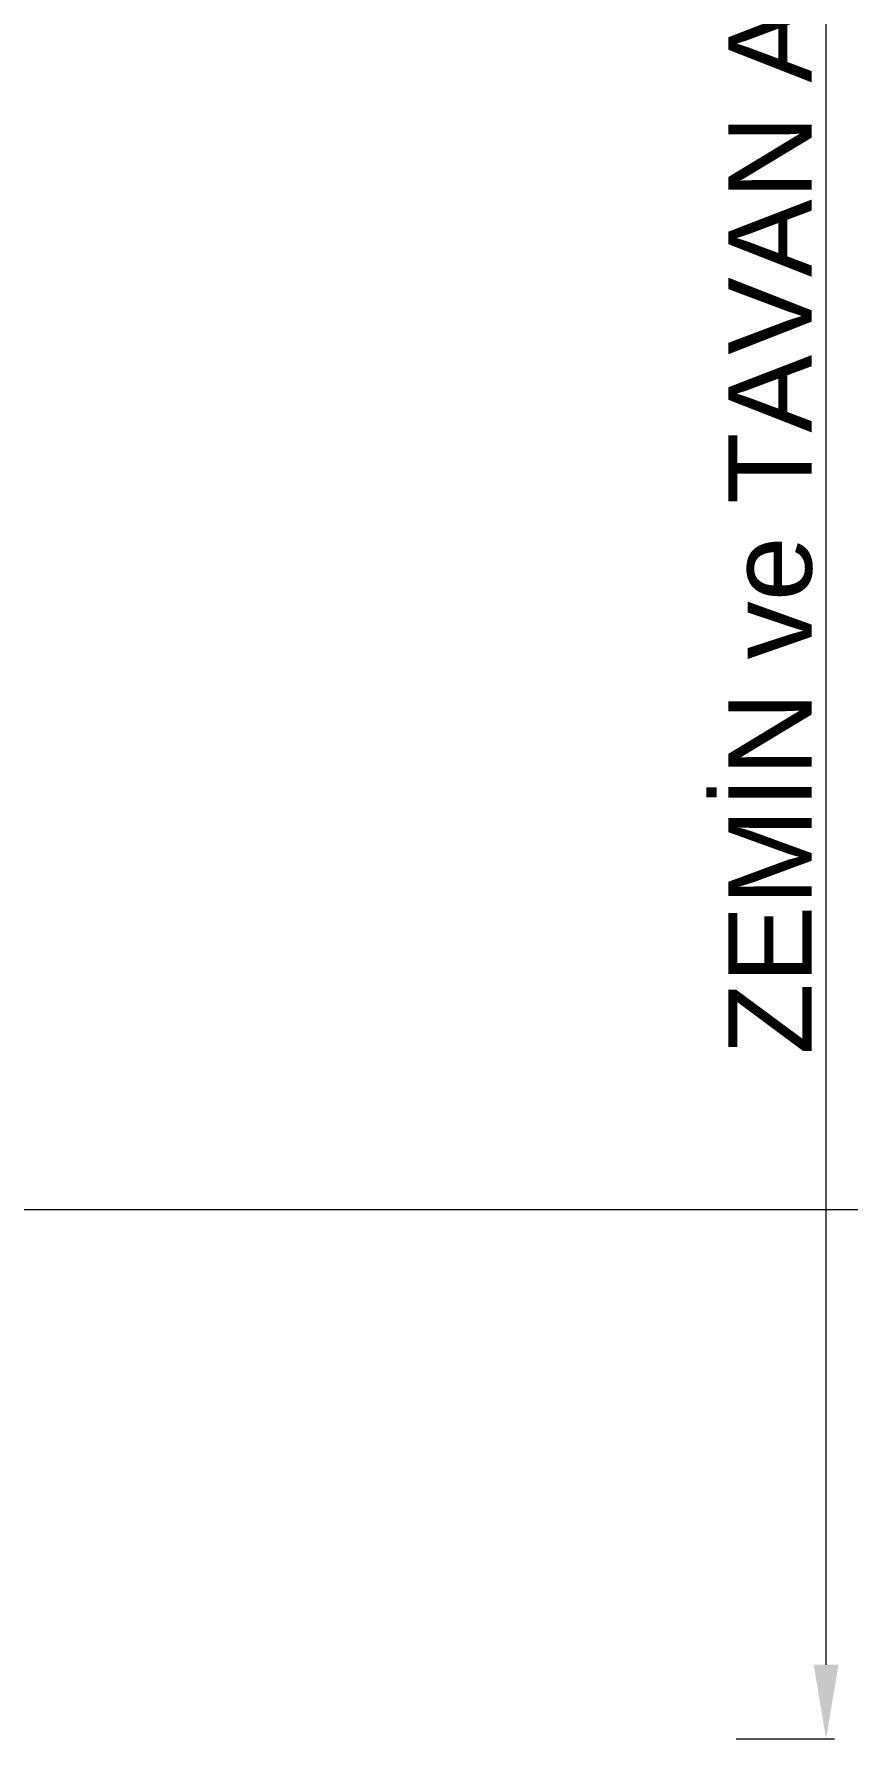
# Model space of a CAD drawing. Header units: centimetres. Extents: x 470464 to 524273, y 49611 to 59074.
# Drawn here: x 504266.9 to 504407.2, y 50098.1 to 50392.1 of the extents above; entities that cross this region are included whole.
import ezdxf

# ---------------------------------------------------------------- set-up
doc = ezdxf.new("R2010")
doc.units = ezdxf.units.CM
doc.header["$MEASUREMENT"] = 0
doc.layers.add('A-ANNO-REVC-01', color=1, linetype='Continuous', lineweight=15, true_color=0xff0000, plot=False)
doc.layers.add('vinç', color=7, linetype='Continuous')
doc.styles.add('BARIŞ BABUR-3', font='arial.ttf')
doc.dimstyles.new('AAA_A4 BVS STANDART', dxfattribs={"dimscale": 12, "dimtxt": 1.8, "dimasz": 1.6, "dimexe": 0.18, "dimexo": 0.0625, "dimgap": 0.09, "dimtad": 1, "dimtoh": 1, "dimdec": 0, "dimzin": 9, "dimdsep": 46, "dimtxsty": 'BARIŞ BABUR-3', "dimcen": 0.09, "dimclrd": 1, "dimclre": 1, "dimclrt": 2, "dimadec": 0, "dimazin": 0, "dimtfac": 1, "dimtdec": 0, "dimtofl": 0, "dimtmove": 0, "dimatfit": 3, "dimfxl": 1, "dimtolj": 1, "dimtzin": 0, "dimlwd": 9, "dimlwe": 9, "dimarcsym": 0})

# ---------------------------------------------------------------- blocks, each defined once
blk = doc.blocks.new('*D141')
at = {"layer": 'A-ANNO-REVC-01', "color": 1, "lineweight": 9, "transparency": 16777216}
for p, q in [((416851.46, 68476.75), (416851.46, 68408)), ((417929.46, 68476.75), (417929.46, 68408)), ((416864.26, 68409.44), (417916.66, 68409.44))]:
    blk.add_line(p, q, dxfattribs=at)
at = {"layer": 'A-ANNO-REVC-01', "color": 1, "transparency": 16777216}
for points in [[(416864.26, 68411.58), (416864.26, 68407.31), (416851.46, 68409.44)], [(417916.66, 68411.58), (417916.66, 68407.31), (417929.46, 68409.44)]]:
    blk.add_solid(points, dxfattribs=at)
at = {"layer": 'Defpoints', "color": 0, "transparency": 16777216}
for p in [(416851.46, 68477.25), (417929.46, 68477.25), (417929.46, 68409.44)]:
    blk.add_point(p, dxfattribs=at)
at = {"layer": 'A-ANNO-REVC-01', "color": 2, "transparency": 16777216, "insert": (417388.83, 68419.03), "char_height": 14.4, "attachment_point": 5, "style": 'BARIŞ BABUR-3'}
blk.add_mtext('\\A1;KANCA GEZME MESAFESİ : 1078', dxfattribs=at)
blk = doc.blocks.new('*D147')
at = {"layer": 'A-ANNO-REVC-01', "color": 1, "lineweight": 9, "transparency": 16777216}
for p, q in [((417073.79, 68907.16), (417086.46, 68907.16)), ((417085.02, 68330.96), (417085.02, 68894.36)), ((417069.53, 68318.16), (417086.46, 68318.16))]:
    blk.add_line(p, q, dxfattribs=at)
at = {"layer": 'A-ANNO-REVC-01', "color": 1, "transparency": 16777216}
for points in [[(417082.89, 68894.36), (417087.15, 68894.36), (417085.02, 68907.16)], [(417082.89, 68330.96), (417087.15, 68330.96), (417085.02, 68318.16)]]:
    blk.add_solid(points, dxfattribs=at)
at = {"layer": 'Defpoints', "color": 0, "transparency": 16777216}
for p in [(417073.29, 68907.16), (417085.02, 68907.16), (417069.03, 68318.16)]:
    blk.add_point(p, dxfattribs=at)
at = {"layer": 'A-ANNO-REVC-01', "color": 2, "transparency": 16777216, "insert": (417075.44, 68575.31), "char_height": 14.4, "attachment_point": 5, "rotation": 90, "style": 'BARIŞ BABUR-3'}
blk.add_mtext('\\A1;ZEMİN ve TAVAN ARASI : 589', dxfattribs=at)
blk = doc.blocks.new('DHSETSRDJFDS')
at = {"layer": 'A-ANNO-REVC-01', "color": 6}
dim = blk.add_linear_dim(base=(417085.02, 68907.16), p1=(417069.03, 68318.16), p2=(417073.29, 68907.16), angle=90, text='ZEMİN ve TAVAN ARASI : <>', dimstyle='AAA_A4 BVS STANDART', override={"dimscale": 8, "dimtxsty": 'BARIŞ BABUR-3'}, dxfattribs=at)
dim.commit()
dim.dimension.update_dxf_attribs({"geometry": '*D147', "text_midpoint": (417085.02, 68575.31), "dimtype": 128})
dim = blk.add_linear_dim(base=(417929.46, 68409.44), p1=(416851.46, 68477.25), p2=(417929.46, 68477.25), text='KANCA GEZME MESAFESİ : <>', dimstyle='AAA_A4 BVS STANDART', override={"dimscale": 8, "dimtxsty": 'BARIŞ BABUR-3'}, dxfattribs=at)
dim.commit()
dim.dimension.update_dxf_attribs({"geometry": '*D141', "text_midpoint": (417388.83, 68409.44), "dimtype": 128})

msp = doc.modelspace()

# ---------------------------------------------------------------- block references
at = {"layer": 'vinç', "color": 0}
msp.add_blockref('DHSETSRDJFDS', (87318.43, -18220.05), dxfattribs=at)

doc.saveas('drawing.dxf')
